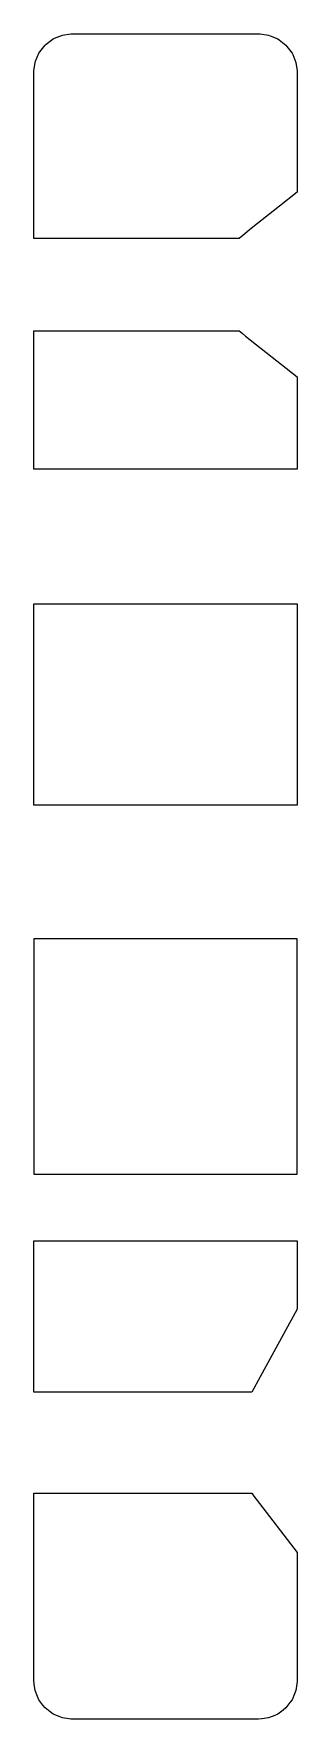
# Model space of a CAD drawing. Header units: metres. Extents: x 2.4 to 16, y -16 to 71.
import ezdxf

# ---------------------------------------------------------------- set-up
doc = ezdxf.new("R2010")
doc.units = ezdxf.units.M

msp = doc.modelspace()

# ---------------------------------------------------------------- linework, layer by layer
for p, q in [((3.048, 70.462), (3.4, 70.732)), ((3.4, 70.732), (3.473, 70.762)), ((3.473, 70.762), (3.882, 70.932)), ((3.882, 70.932), (4.322, 70.99)), ((4.322, 70.99), (4.4, 71)), ((4.4, 71), (5.047, 71)), ((5.047, 71), (13.925, 71)), ((13.925, 71), (14, 71)), ((14, 71), (14.084, 70.989)), ((14.084, 70.989), (14.518, 70.932)), ((14.518, 70.932), (14.596, 70.899)), ((14.596, 70.899), (15, 70.732)), ((15, 70.732), (15.067, 70.68)), ((15.067, 70.68), (15.414, 70.414)), ((2.498, 69.59), (2.668, 70)), ((2.668, 70), (2.716, 70.062)), ((2.716, 70.062), (2.986, 70.414)), ((2.986, 70.414), (3.048, 70.462)), ((15.414, 70.414), (15.466, 70.347)), ((15.466, 70.347), (15.732, 70)), ((15.732, 70), (15.764, 69.922)), ((15.764, 69.922), (15.932, 69.518)), ((2.4, 69), (2.41, 69.078)), ((2.4, 62.892), (2.4, 69)), ((2.41, 69.078), (2.468, 69.518)), ((2.468, 69.518), (2.498, 69.59)), ((15.932, 69.518), (15.989, 69.084)), ((15.989, 69.084), (16, 69)), ((16, 69), (16, 66.731)), ((16, 69), (16, 69)), ((16, 66.731), (16, 66.46)), ((16, 66.46), (16, 65.813)), ((16, 65.813), (16, 64.089)), ((16, 64.089), (16, 62.819)), ((2.4, 60.433), (2.4, 62.892)), ((16, 62.819), (15.09, 62.105)), ((15.09, 62.105), (13.613, 60.94)), ((13.613, 60.94), (13.184, 60.59)), ((3.83, 60.433), (2.4, 60.433)), ((13, 60.433), (3.83, 60.433)), ((13.184, 60.59), (13, 60.433)), ((2.4, 54.754), (2.4, 55.671)), ((2.4, 55.671), (11.57, 55.671)), ((11.57, 55.671), (13, 55.671)), ((13, 55.671), (13.149, 55.545)), ((13.149, 55.545), (13.332, 55.39)), ((13.332, 55.39), (16, 53.285)), ((13.332, 55.39), (13.332, 55.39)), ((2.4, 51.879), (2.4, 54.754)), ((16, 53.285), (16, 51.746)), ((2.4, 51.038), (2.4, 51.879)), ((16, 51.746), (16, 50.453)), ((2.4, 50.685), (2.4, 51.038)), ((2.4, 49.606), (2.4, 50.685)), ((2.4, 48.525), (2.4, 49.606)), ((16, 50.453), (16, 48.525)), ((5.093, 48.525), (2.4, 48.525)), ((16, 48.525), (5.093, 48.525)), ((2.4, 40.644), (2.4, 41.58)), ((2.4, 41.58), (13.307, 41.58)), ((13.307, 41.58), (16, 41.58)), ((16, 41.58), (16, 39.865)), ((16, 41.58), (16, 41.58)), ((2.4, 39.865), (2.4, 40.644)), ((2.4, 36.394), (2.4, 39.865)), ((16, 39.865), (16, 36.435)), ((2.4, 32.937), (2.4, 36.394)), ((16, 36.435), (16, 32.937)), ((2.4, 32.142), (2.4, 32.937)), ((16, 32.937), (16, 31.188)), ((2.4, 31.188), (2.4, 32.142)), ((13.253, 31.188), (2.4, 31.188)), ((16, 31.188), (13.253, 31.188)), ((5.147, 24.276), (2.4, 24.276)), ((2.4, 24.276), (2.4, 23.499)), ((2.4, 23.499), (2.4, 22.527)), ((16, 24.276), (5.147, 24.276)), ((16, 22.527), (16, 24.276)), ((2.4, 22.527), (2.4, 19.42)), ((16, 17.348), (16, 22.527)), ((2.4, 19.42), (2.4, 17.348)), ((2.4, 17.348), (2.4, 14.979)), ((16, 12.135), (16, 17.348)), ((2.4, 14.979), (2.4, 12.135)), ((2.4, 12.135), (7.813, 12.135)), ((7.813, 12.135), (16, 12.135)), ((16, 12.135), (16, 12.135)), ((2.4, 6.342), (2.4, 8.688)), ((2.4, 8.688), (10.587, 8.688)), ((10.587, 8.688), (16, 8.688)), ((16, 8.688), (16, 7.813)), ((16, 7.813), (16, 5.17)), ((16, 7.813), (16, 7.813)), ((2.4, 2.114), (2.4, 6.342)), ((16, 5.17), (14.09, 1.676)), ((2.4, 0.882), (2.4, 2.114)), ((9.069, 0.882), (2.4, 0.882)), ((13.656, 0.882), (9.069, 0.882)), ((14.09, 1.676), (13.656, 0.882)), ((2.4, -5.244), (2.4, -4.329)), ((2.4, -4.329), (12.088, -4.329)), ((12.088, -4.329), (13.656, -4.329)), ((13.656, -4.329), (13.763, -4.477)), ((13.763, -4.477), (13.878, -4.635)), ((13.878, -4.635), (16, -7.383)), ((2.4, -5.826), (2.4, -5.244)), ((2.4, -13.962), (2.4, -5.826)), ((16, -7.383), (16, -8.361)), ((16, -8.361), (16, -9.039)), ((16, -8.361), (16, -8.361)), ((16, -9.039), (16, -14)), ((2.4, -14), (2.4, -13.962)), ((2.424, -14.184), (2.4, -14)), ((2.468, -14.518), (2.424, -14.184)), ((2.597, -14.829), (2.468, -14.518)), ((15.864, -14.682), (15.732, -15)), ((15.932, -14.518), (15.864, -14.682)), ((15.977, -14.177), (15.932, -14.518)), ((15.997, -14.045), (15.977, -14.177)), ((16, -14), (15.997, -14.045)), ((2.668, -15), (2.597, -14.829)), ((2.873, -15.267), (2.668, -15)), ((2.986, -15.414), (2.873, -15.267)), ((3.253, -15.619), (2.986, -15.414)), ((3.4, -15.732), (3.253, -15.619)), ((15.273, -15.522), (15, -15.732)), ((15.414, -15.414), (15.273, -15.522)), ((15.624, -15.141), (15.414, -15.414)), ((15.732, -15), (15.624, -15.141)), ((3.711, -15.861), (3.4, -15.732)), ((3.882, -15.932), (3.711, -15.861)), ((4.216, -15.976), (3.882, -15.932)), ((4.308, -15.988), (4.216, -15.976)), ((4.358, -15.996), (4.308, -15.988)), ((4.4, -16), (4.358, -15.996)), ((6.037, -16), (4.4, -16)), ((14, -16), (6.037, -16)), ((14.177, -15.977), (14, -16)), ((14.518, -15.932), (14.177, -15.977)), ((14.835, -15.8), (14.518, -15.932)), ((15, -15.732), (14.835, -15.8))]:
    msp.add_line(p, q)

doc.saveas('drawing.dxf')
